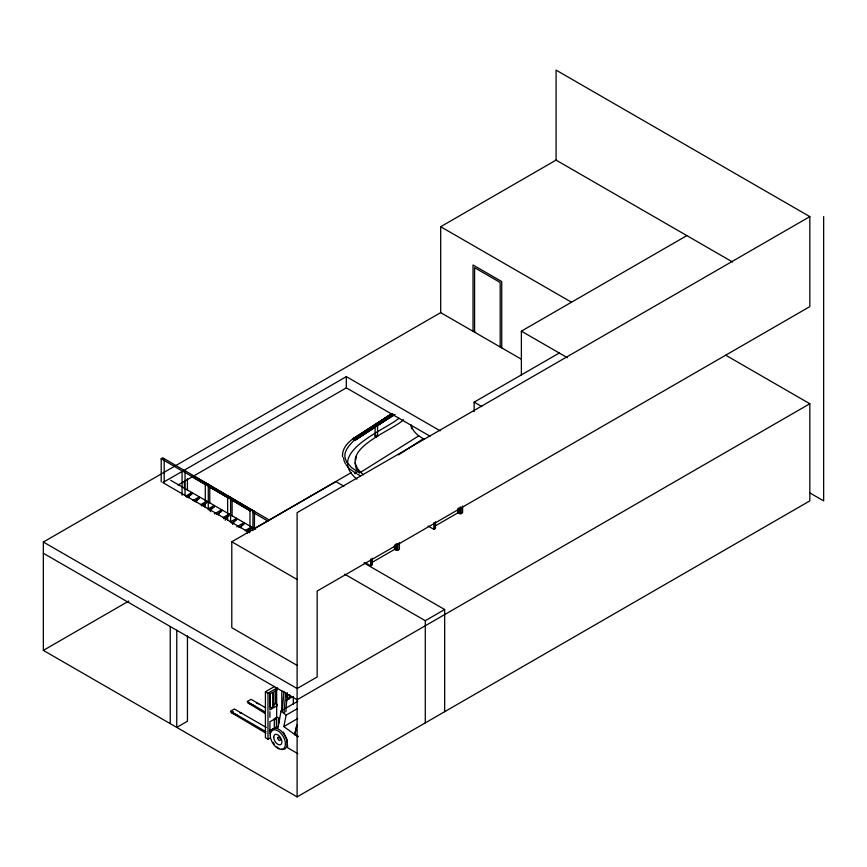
<?xml version="1.0" encoding="UTF-8"?>
<svg xmlns="http://www.w3.org/2000/svg" width="867" height="867" viewBox="0 0 867 867"><rect width="100%" height="100%" fill="white"/><g stroke="black" fill="none" stroke-linecap="round" stroke-linejoin="round"><path stroke-width="1.3" d="M232.107 515.919L232.107 499.793M249.978 531.991L249.978 529.303M249.978 526.616L249.978 510.49M252.958 530.647L252.958 510.49L251.473 509.623M254.443 529.574L254.454 511.508L194.273 476.276M284.051 712.912L285.698 692.484M285.817 711.883L287.367 692.733M282.274 711.33L283.91 691.302M278.004 727.857L281.071 710.918L283.325 709.607M342.552 456.703C341.869 448.868 347.504 442.647 353.443 438.442L392.274 413.678L353.335 439.504M353.237 439.222C352.967 437.868 354.841 438.399 355.047 439.298C348.946 445.801 341.002 452.986 346.973 462.328M394.604 414.643C391.071 416.377 393.867 415.997 392.729 414.047L354.603 438.843L353.443 438.442M297.912 736.831L283.823 726.557L286.143 715.123L297.435 708.599M295.008 734.1L296.882 725.007L294.477 734.761L295.008 734.1L298.356 736.451M355.535 460.29L356.413 456.551M391.45 413.754L391.396 414.751M188.54 497.658L190.404 494.428L187.218 496.271M195.985 501.96L197.849 498.731M203.442 506.252L205.306 503.033L202.109 504.876M210.258 511.628L212.751 507.325L210.616 508.561M218.332 514.857L220.196 511.628M225.16 520.233L227.642 515.93M232.605 524.524L235.087 520.233M240.668 527.754L242.532 524.524M247.496 533.129L249.978 528.827M393.13 415.152L354.57 440.512L354.603 438.843M355.037 440.263L354.148 440.382M353.248 438.724L391.808 413.57M353.216 438.951L392.036 413.581M354.375 438.626L392.513 413.83M357.811 436.589L361.171 434.4M372.366 427.128L374.598 425.664M354.787 439.092L392.903 414.307M354.928 439.374L393.044 414.589M354.993 439.515L358.353 437.336M362.829 434.421L366.188 432.243M369.548 430.054L371.78 428.601M376.256 425.697L378.489 424.234M382.965 421.329L390.8 416.236M355.015 439.656L393.119 414.881M354.354 440.49L393.087 415.391M354.766 440.458L392.979 415.586M398.928 418.284C384.905 430.184 324.648 452.747 356.922 479.126M403.567 419.715C392.296 431.062 333.784 450.602 363.479 474.748M398.43 454.904L423.324 438.724M360.26 472.515L418.783 435.863L424.386 439.396M725.701 355.177L809.832 403.751L809.832 500.877L297.11 796.892L43.35 650.38L43.35 542.027L440.685 312.629L440.685 226.72L556.072 160.102L732.539 261.986M440.1 430.78L346.323 376.636L162.812 482.594L249.544 532.674M178.006 485.043L346.323 387.863L430.065 436.209M185.636 496.152L191.889 492.543L191.889 494.266L186.676 497.268M193.081 500.454L199.345 496.845L199.345 498.558L194.121 501.57M200.526 504.757L206.79 501.137L206.79 502.86L201.577 505.873M207.972 509.048L214.236 505.439L214.236 507.162L209.023 510.164M521.381 375.444L521.381 331.151L686.859 235.607M214.377 513.958L221.681 509.742L221.681 511.465L216.468 514.467M222.873 517.653L229.126 514.044L229.126 515.757L223.914 518.769M230.319 521.945L236.572 518.336L236.572 520.059L231.359 523.072M236.724 526.854L244.017 522.638L244.017 524.362L238.804 527.364M245.209 530.55L251.473 526.941L251.473 528.653L246.25 531.666M43.35 650.38L128.804 601.048M254.064 528.729L351.222 472.634M297.283 665.488L231.792 627.686L231.792 541.777L335.952 481.64L343.852 486.203M474.151 411.543L474.151 402.147L559.258 353.021M43.35 542.027L297.11 688.539L317.159 676.964L317.159 591.056L809.832 306.615L809.832 216.62L297.11 512.635L297.11 796.892M370.989 563.03L394.485 549.461L394.485 545.419M435.31 525.89L457.689 512.971L457.689 508.929M399.394 542.514L399.394 549.277L397.823 550.187L395.211 549.884L395.211 544.498M462.599 506.025L462.599 512.787L461.027 513.697L458.415 513.394L458.415 508.008M371.715 559.28L371.715 564.655L372.236 564.352L371.195 563.756M434.92 522.79L434.92 528.166L435.451 527.862L434.4 527.255M364.931 562.542L370.675 565.858L372.236 564.959L372.236 558.24M428.135 526.052L433.879 529.369L435.451 528.469L435.451 521.75M269.919 738.088L267.99 739.193L265.421 737.719L265.421 691.768L274.579 686.469M265.876 733.135L231.24 712.544L233.169 711.439M265.421 691.768L267.99 693.253L277.147 687.943M277.147 689.764L273.885 691.649L273.885 707.602L277.147 705.716M273.495 704.86L275.673 703.614L277.375 704.6M286.034 700.59L289.296 698.704L289.296 694.716M292.656 696.765L290.478 698.022L290.478 695.367M344.654 574.16L425.285 620.707L444.663 609.512L444.663 711.699M809.832 403.751L297.11 699.767L43.35 553.254M285.59 708.306L297.695 701.316M269.659 730.794L274.286 728.128L274.34 718.765L277.223 717.096M276.844 717.757L269.919 721.767L269.919 733.612M283.823 726.557L297.782 718.494M272.704 708.285L269.919 709.889L269.919 693.947L272.704 692.332L272.704 708.285L270.136 706.8L270.136 693.502M392.621 415.77L395.038 414.599M355.6 471.897L354.776 473.349A1.528 1.203 -47.6 0 0 355.394 473.772L356.586 472.548M256.415 703.05L258.724 703.787M239.704 712.696L242.012 713.433M231.24 712.544L238.165 715.654M809.832 216.62L556.072 70.108L556.072 160.102M440.685 226.72L571.472 302.225M809.626 492.781L823.65 500.877L823.65 216.62M521.381 331.151L567.419 357.724M475.625 332.202L474.585 332.202L474.585 267.686L500.172 282.458L500.172 346.973L500.692 346.67L500.172 346.367M440.685 312.629L521.262 359.144M474.151 402.147L481.846 406.59M364.032 562.965L444.663 609.512M183.858 470.185L162.703 457.798L161.208 458.665L161.208 481.879M206.79 483.45L208.275 484.306L208.275 508.875M208.275 484.534L209.76 485.39L209.76 502.979M229.126 496.574L230.611 497.43L230.611 521.782M230.622 497.593L232.107 498.449M252.958 510.652L254.454 511.508M162.703 459.521L161.208 458.665L180.954 470.261M170.669 480.285L251.473 526.941M252.21 527.364L255.57 529.303M231.792 541.777L297.283 579.579M289.296 698.704L286.728 697.231L286.728 694.565M265.649 707.786L251.029 699.344L247.182 701.566L265.259 712.013M265.259 713.487L247.951 702.899L254.876 706.009M274.34 718.765L276.389 719.946L276.389 727.944M266.256 727.424L234.318 708.989L230.47 711.211L265.876 731.65M269.724 729.429L272.032 730.762M297.912 753.705L287.692 747.809L287.053 739.605L283.336 732.051M269.518 520.167L185.039 470.705L185.039 495.209M250.585 510.945L182.059 470.705L182.059 495.209M252.904 512.31L268.001 521.175M191.412 476.395L205.338 484.577M208.828 486.625L228.574 498.222M232.053 500.27L250.639 511.183M358.19 472.027L351.449 467.562L346.865 462.111M356.304 473.458L350.257 469.426A41.627 24.027 0 0 1 346.117 464.766M281.071 710.918L286.143 715.123M359.458 473.111L356.261 468.787L354.961 462.772M501.733 347.873L501.733 281.558L473.024 264.977L473.024 331.292M461.027 506.978L461.027 513.697M460.507 508.019L460.507 513.394M459.987 507.043L459.987 513.697M458.936 509.102L458.936 513.091M433.879 522.606L433.879 529.369M425.285 620.707L425.285 722.894M397.823 543.468L397.823 550.187M397.303 544.509L397.303 549.884M396.783 543.533L396.783 550.187M395.731 544.259L395.731 549.58M377.568 424.711L377.568 436.068M375.108 427.312L375.108 436.155M370.675 559.096L370.675 565.858M346.323 376.636L346.323 387.863M293.339 696.461L293.339 704.318M281.797 690.717L281.797 711.666M276.66 687.748L276.66 727.511M275.673 690.316L275.673 703.614M269.919 711.72L269.919 717.323M267.99 693.253L267.99 739.193M227.642 497.43L227.642 520.428M205.295 484.306L205.295 501.115M205.295 503.705L205.295 507.585M187.424 478.736L187.424 490.375M187.456 635.923L187.456 721.225L176.76 727.402L176.76 630.276M184.443 481.326L184.443 489.086M170.235 626.516L170.235 723.642M164.188 458.665L164.188 481.879M376.581 435.407A1.235 0.715 0 0 1 377.394 436.48A1.235 0.715 0 0 1 375.368 436.556A1.235 0.715 0 0 1 375.953 435.429M411.836 428.894A40.511 23.387 0 0 1 411.099 426.542M360.553 475.647A41.627 24.027 0 0 1 357.367 474.162M345.51 463.78A41.627 24.027 0 0 1 343.451 457.624M353.27 439.547A1.16 0.78 49.5 0 1 353.281 438.572M418.783 435.863A40.511 23.387 0 0 1 411.099 424.863M377.438 425.068A1.235 0.715 0 0 1 376.733 425.426M375.519 425.285A1.235 0.715 0 0 1 376.581 424.05M271.035 731.889A11.618 6.708 60 0 1 284.777 735.563A11.618 6.708 60 0 1 281.092 749.305M278.968 748.405A11.618 6.708 60 0 1 276.844 746.855M274.254 743.973A11.618 6.708 60 0 1 273.159 742.271M274.644 728.464A11.618 6.708 60 0 1 277.646 726.73M279.228 718.039L278.719 717.746L279.228 722.699L279.228 718.039M270.244 735.194A10.718 6.188 60 0 0 281.623 749.348A10.718 6.188 60 0 0 281.623 734.186A10.718 6.188 60 0 0 270.244 735.194M273.723 737.21A5.809 3.349 60 0 0 279.878 744.872A5.809 3.349 60 0 0 279.878 736.657A5.809 3.349 60 0 0 273.723 737.21M277.776 738.099A1.853 1.073 60 0 0 279.738 740.537A1.853 1.073 60 0 0 279.738 737.915A1.853 1.073 60 0 0 277.776 738.099"/></g></svg>
